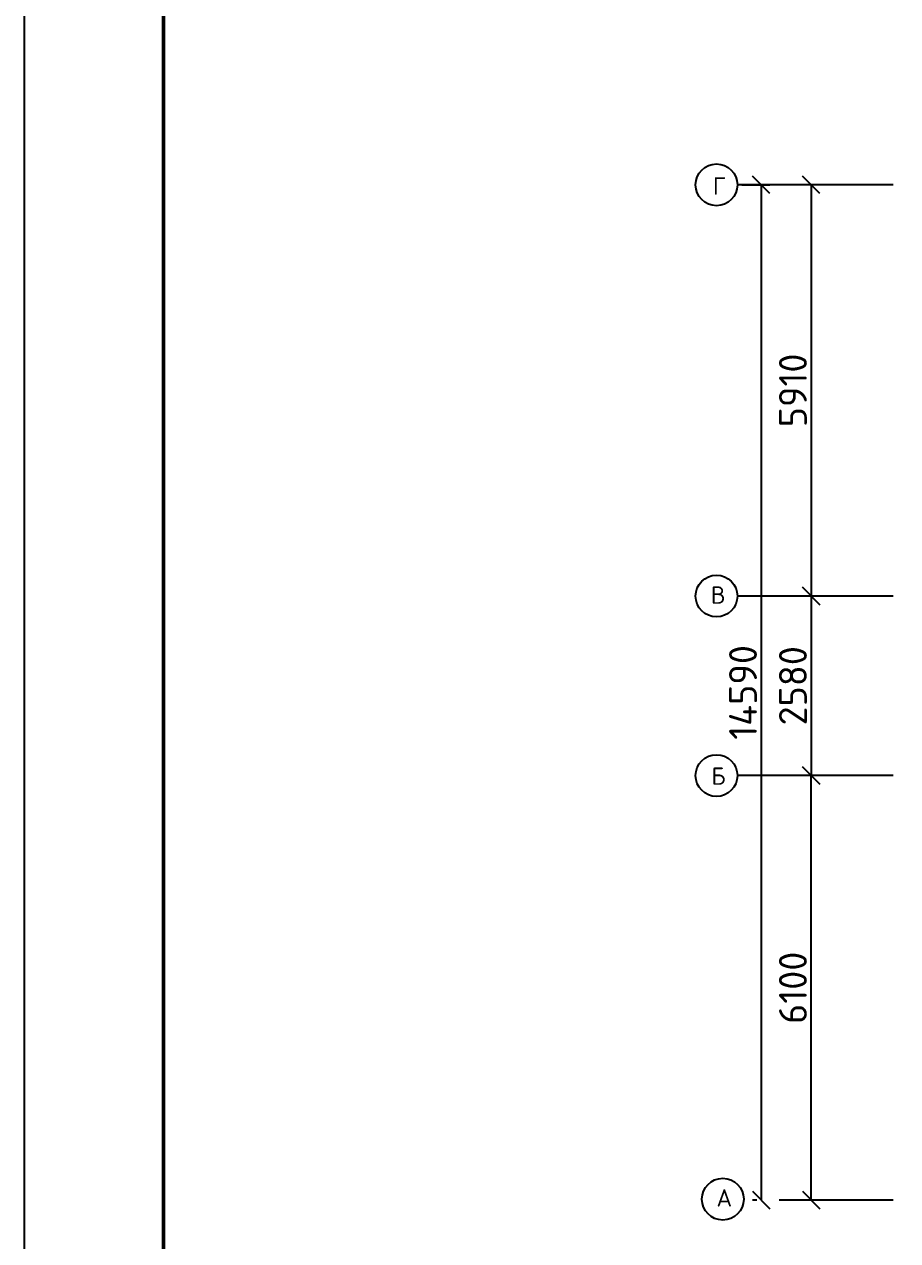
# Model space of a CAD drawing. Header units: millimetres. Extents: x -1090 to -245, y 2149 to 3399.
# Drawn here: x -1086.2 to -960.7, y 2270.2 to 2445 of the extents above; entities that cross this region are included whole.
import ezdxf

# ---------------------------------------------------------------- set-up
doc = ezdxf.new("R2010")
doc.units = ezdxf.units.MM
doc.layers.add('Ramka', color=7, linetype='Continuous')
doc.layers.add('размеры', color=130, linetype='Continuous')
doc.styles.add('lenka', font='isocpeur.ttf')
doc.styles.get("Standard").update_dxf_attribs({"font": 'arial.ttf'})
doc.dimstyles.new('100', dxfattribs={"dimtxt": 4, "dimasz": 2.5, "dimexe": 1.25, "dimexo": 0.625, "dimtad": 1, "dimdec": 0, "dimlfac": 100, "dimtxsty": 'Standard', "dimblk": 'OBLIQUE', "dimcen": 2.5, "dimadec": 0, "dimazin": 0, "dimtfac": 1, "dimtdec": 0, "dimtmove": 0, "dimatfit": 3, "dimldrblk": 'OPEN90', "dimfxl": 1, "dimarcsym": 0})

# ---------------------------------------------------------------- blocks, each defined once
blk = doc.blocks.new('_Oblique')
at = {"color": 0, "linetype": 'ByBlock', "lineweight": -2}
blk.add_line((-0.5, -0.5), (0.5, 0.5), dxfattribs=at)
blk = doc.blocks.new('*D54')
at = {"layer": 'размеры', "color": 0, "lineweight": -2, "transparency": 16777216}
for p, q in [((-961.3703543975098, 2362.825888517703), (-974.4150815620051, 2362.825888517703)), ((-973.1650815620051, 2362.825888517703), (-973.1650815620051, 2337.025888517703)), ((-961.3703543975098, 2337.025888517703), (-974.4150815620051, 2337.025888517703))]:
    blk.add_line(p, q, dxfattribs=at)
at = {"layer": 'размеры', "color": 0, "lineweight": -2, "transparency": 16777216, "xscale": 2.5, "yscale": 2.5, "zscale": 2.5}
for p, rotation in [((-973.1650815620051, 2362.825888517703), 90), ((-973.1650815620051, 2337.025888517703), 270)]:
    blk.add_blockref('_Oblique', p, dxfattribs=dict(at, rotation=rotation))
at = {"layer": 'размеры', "color": 0, "transparency": 16777216, "insert": (-975.7900815620055, 2349.925888517703), "char_height": 4, "attachment_point": 5, "rotation": 90, "style": 'lenka'}
blk.add_mtext('2580', dxfattribs=at)
blk = doc.blocks.new('_Open90')
at = {"color": 0, "linetype": 'ByBlock', "lineweight": -2}
for p, q in [((0, 0), (-1, 0)), ((-0.5, 0.5), (0, 0)), ((0, 0), (-0.5, -0.5))]:
    blk.add_line(p, q, dxfattribs=at)
blk = doc.blocks.new('*D55')
at = {"layer": 'размеры', "color": 0, "lineweight": -2, "transparency": 16777216}
for p, q in [((-973.7900815620051, 2337.025888517703), (-974.4150815620051, 2337.025888517703)), ((-973.1650815620052, 2276.025888517703), (-973.1650815620051, 2337.025888517703)), ((-961.3703543975098, 2276.025888517703), (-974.4150815620052, 2276.025888517703))]:
    blk.add_line(p, q, dxfattribs=at)
at = {"layer": 'размеры', "color": 0, "lineweight": -2, "transparency": 16777216, "xscale": 2.5, "yscale": 2.5, "zscale": 2.5}
for p, rotation in [((-973.1650815620051, 2337.025888517703), 90), ((-973.1650815620052, 2276.025888517703), 270)]:
    blk.add_blockref('_Oblique', p, dxfattribs=dict(at, rotation=rotation))
at = {"layer": 'размеры', "color": 0, "transparency": 16777216, "insert": (-975.7900815620055, 2306.525888517703), "char_height": 4, "attachment_point": 5, "rotation": 90, "style": 'lenka'}
blk.add_mtext('6100', dxfattribs=at)
blk = doc.blocks.new('*D56')
at = {"layer": 'размеры', "color": 0, "lineweight": -2, "transparency": 16777216}
for p, q in [((-961.3703543975098, 2421.925888517703), (-974.4150815620051, 2421.925888517703)), ((-973.1650815620051, 2421.925888517703), (-973.1650815620051, 2362.825888517703)), ((-973.7900815620051, 2362.825888517703), (-974.4150815620051, 2362.825888517703))]:
    blk.add_line(p, q, dxfattribs=at)
at = {"layer": 'размеры', "color": 0, "lineweight": -2, "transparency": 16777216, "xscale": 2.5, "yscale": 2.5, "zscale": 2.5}
for p, rotation in [((-973.1650815620051, 2421.925888517703), 90), ((-973.1650815620051, 2362.825888517703), 270)]:
    blk.add_blockref('_Oblique', p, dxfattribs=dict(at, rotation=rotation))
at = {"layer": 'размеры', "color": 0, "transparency": 16777216, "insert": (-975.7900815620055, 2392.375888517703), "char_height": 4, "attachment_point": 5, "rotation": 90, "style": 'lenka'}
blk.add_mtext('5910', dxfattribs=at)
blk = doc.blocks.new('*D53')
at = {"layer": 'размеры', "color": 0, "lineweight": -2, "transparency": 16777216}
for p, q in [((-983.1473599240435, 2421.925888517703), (-979.0881910619245, 2421.925888517703)), ((-980.3381910619245, 2421.925888517703), (-980.3381910619246, 2276.025888517703)), ((-980.9631910619246, 2276.025888517703), (-981.5881910619246, 2276.025888517703))]:
    blk.add_line(p, q, dxfattribs=at)
at = {"layer": 'размеры', "color": 0, "lineweight": -2, "transparency": 16777216, "xscale": 2.5, "yscale": 2.5, "zscale": 2.5}
for p, rotation in [((-980.3381910619245, 2421.925888517703), 90), ((-980.3381910619246, 2276.025888517703), 270)]:
    blk.add_blockref('_Oblique', p, dxfattribs=dict(at, rotation=rotation))
at = {"layer": 'размеры', "color": 0, "transparency": 16777216, "insert": (-982.9631910619249, 2348.975888517703), "char_height": 4, "attachment_point": 5, "rotation": 90, "style": 'lenka'}
blk.add_mtext('14590', dxfattribs=at)

msp = doc.modelspace()

# ---------------------------------------------------------------- linework, layer by layer
at = {"layer": 'Ramka', "color": 0, "linetype": 'Continuous'}
msp.add_line((-1086.198209828322, 2149.055982746661), (-1086.198209828322, 2743.055982746661), dxfattribs=at)
at = {"layer": 'Ramka', "color": 0, "lineweight": 50}
msp.add_line((-1066.198209828322, 2154.055982746661), (-1066.198209828322, 2738.055982746661), dxfattribs=at)
at = {"layer": 'размеры', "color": 0}
for p, q in [((-973.1650815620051, 2421.925888517703), (-983.7723599240435, 2421.925888517703)), ((-973.1650815620051, 2362.825888517703), (-983.7723599240435, 2362.825888517703)), ((-973.1650815620051, 2337.025888517703), (-983.7723599240435, 2337.025888517703)), ((-973.1650815620051, 2276.025888517703), (-977.7723599240435, 2276.025888517703))]:
    msp.add_line(p, q, dxfattribs=at)
for centre in [(-986.7723599240435, 2421.925888517703), (-986.7723599240435, 2362.825888517703), (-986.7723599240435, 2337.025888517703), (-985.8651159715527, 2276.141432685018)]:
    msp.add_circle(centre, 3, dxfattribs=at)

# ---------------------------------------------------------------- texts
at = {"layer": 'размеры', "color": 0, "char_height": 2.5, "attachment_point": 1, "style": 'lenka'}
for s, insert in [('Г', (-987.2994636953226, 2423.006104633367)), ('B', (-987.5796997235593, 2364.213662928812)), ('Б', (-987.5077811816882, 2338.198411984628)), ('А', (-986.7719946033238, 2277.580368967403))]:
    msp.add_mtext(s, dxfattribs=dict(at, insert=insert))

# ---------------------------------------------------------------- dimensions: what is measured, and where the dimension line sits
at = {"layer": 'размеры', "color": 0}
for base, p1, p2, override, picture, middle in [((-980.3381910619246, 2276.025888517703), (-983.7723599240435, 2421.925888517703), (-980.3381910619246, 2276.025888517703), {"dimtxsty": 'lenka'}, '*D53', (-982.9631910619249, 2348.975888517703)), ((-973.1650815620051, 2362.825888517703), (-960.7453543975098, 2421.925888517703), (-973.1650815620051, 2362.825888517703), {"dimtxsty": 'lenka'}, '*D56', (-975.7900815620055, 2392.375888517703)), ((-973.1650815620051, 2337.025888517703), (-960.7453543975098, 2362.825888517703), (-960.7453543975098, 2337.025888517703), {"dimlfac": 100, "dimtxsty": 'lenka', "dimtmove": 0, "dimtolj": 0}, '*D54', (-975.7900815620055, 2349.925888517703)), ((-973.1650815620051, 2337.025888517703), (-960.7453543975098, 2276.025888517703), (-973.1650815620051, 2337.025888517703), {"dimtxsty": 'lenka'}, '*D55', (-975.7900815620055, 2306.525888517703))]:
    dim = msp.add_linear_dim(base=base, p1=p1, p2=p2, angle=90, dimstyle='100', override=override, dxfattribs=at)
    dim.commit()
    dim.dimension.update_dxf_attribs({"geometry": picture, "text_midpoint": middle})

doc.saveas('drawing.dxf')
